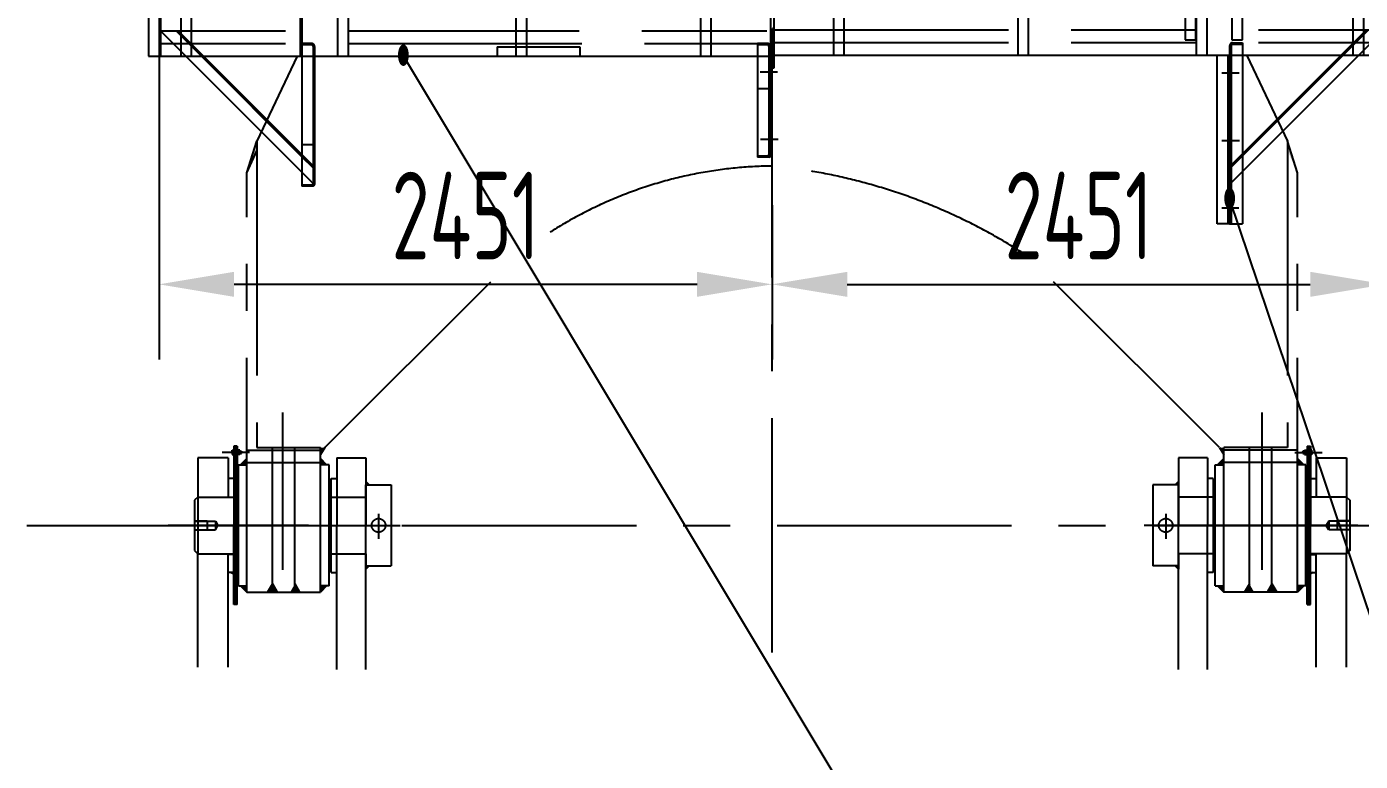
# Model space of a CAD drawing. Header units: millimetres. Extents: x 0 to 42000, y -1158 to 29700.
# Drawn here: x 6159 to 11491, y 10482 to 13420 of the extents above; entities that cross this region are included whole.
import ezdxf
from ezdxf.enums import TextEntityAlignment as Align

# ---------------------------------------------------------------- set-up
doc = ezdxf.new("R2010")
doc.units = ezdxf.units.MM
doc.header["$LTSCALE"] = 1000
for name, pattern in [('F', [0.75, 0.5, -0.25]), ('G', [2, 1.25, -0.25, 0.25, -0.25]), ('K', [2.5, 1.25, -0.25, 0.25, -0.25, 0.25, -0.25])]:
    doc.linetypes.add(name, pattern=pattern)
for name, color, linetype in [('01', 7, 'Continuous'), ('02', 1, 'Continuous'), ('04', 2, 'F'), ('05', 4, 'G'), ('07', 6, 'K'), ('08', 1, 'Continuous')]:
    doc.layers.add(name, color=color, linetype=linetype)
doc.styles.get("Standard").update_dxf_attribs({"font": 'isocp', "width": 0.707, "bigfont": 'intecad.shx'})
doc.dimstyles.new('INTE', dxfattribs={"dimscale": 100, "dimtxt": 3.5, "dimasz": 3, "dimexe": 3, "dimexo": 0, "dimgap": 1, "dimtad": 1, "dimdsep": 46, "dimtxsty": 'Standard', "dimcen": 0, "dimclrd": 1, "dimclre": 1, "dimclrt": 3, "dimaunit": 1, "dimadec": 0, "dimazin": 0, "dimtfac": 1, "dimtmove": 0, "dimatfit": 0, "dimfxl": 0, "dimarcsym": 0})

# ---------------------------------------------------------------- blocks, each defined once
blk = doc.blocks.new('*U11')
at = {"layer": '01'}
for p, q in [((-7.7, 2.6), (-7.7, 0)), ((0, 2.6), (-7.7, 2.6)), ((-7.7, 0), (0, 0)), ((0, 0), (-1.5, 2.6)), ((0, 2.6), (1.5, 0)), ((0, 2.6), (7.7, 2.6)), ((7.7, 0), (0, 0)), ((7.7, 2.6), (7.7, 0))]:
    blk.add_line(p, q, dxfattribs=at)
at = {"layer": '05'}
blk.add_line((0, 4.7), (0, -2.1), dxfattribs=at)
blk = doc.blocks.new('*U12')
at = {"layer": '01'}
for p, q in [((-8.4, 0), (-8.4, 8.9)), ((-8.4, 8.9), (0, 8.9)), ((-8.4, 5), (0, 5)), ((0, 8.9), (0, 0)), ((0, -8.9), (0, 0)), ((-8.4, 0), (-8.4, -8.9)), ((-8.4, -5), (0, -5)), ((-8.4, -8.9), (0, -8.9))]:
    blk.add_line(p, q, dxfattribs=at)
at = {"layer": '05'}
blk.add_line((-9.5, 0), (1.1, 0), dxfattribs=at)
blk = doc.blocks.new('*U13')
at = {"layer": '01'}
for p, q in [((-6.4, 0), (-6.4, 8.8)), ((-6.4, 8.8), (0, 8.8)), ((0, 5), (-6.4, 5)), ((-6.4, 0), (-6.4, -8.8)), ((0, 8.8), (0, 0)), ((0, 5), (30, 5)), ((0, -8.8), (0, 0)), ((4.5, 5), (4.5, 0)), ((4.5, -5), (4.5, 0)), ((30, 5), (30, 0)), ((30, -5), (30, 0)), ((0, -5), (-6.4, -5)), ((-6.4, -8.8), (0, -8.8)), ((0, -5), (30, -5))]:
    blk.add_line(p, q, dxfattribs=at)
at = {"layer": '02'}
for p, q in [((30, 4), (4.5, 4)), ((30, -4), (4.5, -4))]:
    blk.add_line(p, q, dxfattribs=at)
at = {"layer": '05'}
blk.add_line((-9.5, 0), (33.5, 0), dxfattribs=at)
blk = doc.blocks.new('QB1')
at = {"layer": '07', "linetype": 'K', "ltscale": 0.75}
for points in [[(72788.9, 24993), (72828.4, 25081), (72828.4, 25120)], [(76988.9, 24993), (76949.4, 25081), (76949.4, 25120)], [(73082.9, 23865.9), (73101.1, 23894), (73082.9, 23894)], [(76694.9, 23865.9), (76676.7, 23894), (76694.9, 23894)], [(72763.9, 23824.5), (72788.9, 23850), (72788.9, 23824.5)], [(73082.9, 23850), (73082.9, 23843), (73089.8, 23843)], [(73107.9, 23824.5), (73089.8, 23843), (73082.9, 23843), (73082.9, 23824.5)], [(76669.9, 23824.5), (76688, 23843), (76694.9, 23843), (76694.9, 23824.5)], [(76694.9, 23850), (76694.9, 23843), (76688, 23843)], [(77013.9, 23824.5), (76988.9, 23850), (76988.9, 23824.5)], [(72763.9, 23341.5), (72788.9, 23341.5), (72788.9, 23316)], [(72980.9, 23348.9), (72980.9, 23316), (72961.9, 23316)], [(72980.9, 23316), (72980.9, 23348.9), (72999.9, 23316)], [(73107.9, 23341.5), (73082.9, 23316), (73082.9, 23341.5)], [(76669.9, 23341.5), (76694.9, 23316), (76694.9, 23341.5)], [(76796.9, 23316), (76796.9, 23348.9), (76777.9, 23316)], [(76796.9, 23348.9), (76796.9, 23316), (76815.9, 23316)], [(77013.9, 23341.5), (76988.9, 23341.5), (76988.9, 23316)]]:
    blk.add_hatch(color=6, dxfattribs=at).paths.add_polyline_path(points)
at = {"layer": '07', "linetype": 'K'}
for points in [[(72737.2, 23395), (72737.2, 23388.9), (72726.6, 23395)], [(77040.6, 23395), (77040.6, 23388.9), (77051.2, 23395)]]:
    blk.add_hatch(color=6, dxfattribs=at).paths.add_polyline_path(points)
at = {"layer": '07', "linetype": 'K', "ltscale": 0.75}
h = blk.add_hatch(color=6, dxfattribs=at)
h.paths.add_polyline_path([(72890.9, 23316), (72909.9, 23316), (72890.9, 23349), (72890.9, 23348.9)])
h.paths.add_polyline_path([(72871.9, 23316), (72890.9, 23316), (72890.9, 23348.9)])
h = blk.add_hatch(color=6, dxfattribs=at)
h.paths.add_polyline_path([(76886.9, 23316), (76867.9, 23316), (76886.9, 23349), (76886.9, 23348.9)])
h.paths.add_polyline_path([(76905.9, 23316), (76886.9, 23316), (76886.9, 23348.9)])
at = {"layer": '01', "ltscale": 0.75}
blk.add_line((76988.9, 24993), (76949.4, 25120), dxfattribs=at)
at = {"layer": '05', "color": 4, "linetype": 'G', "ltscale": 0.75}
blk.add_line((74888.9, 23074.4), (74888.9, 36373.1), dxfattribs=at)
at = {"layer": '05', "color": 4, "linetype": 'G', "ltscale": 1.333333}
for p, q in [((72931.4, 24035), (72931.4, 23405.1)), ((76846.4, 24035), (76846.4, 23405.1))]:
    blk.add_line(p, q, dxfattribs=at)
at = {"layer": '05', "ltscale": 0.75}
blk.add_line((71908.7, 23583), (78214.8, 23583), dxfattribs=at)
at = {"layer": '05', "ltscale": 1.333333}
blk.add_line((76741.8, 23583), (77303, 23583), dxfattribs=at)
at = {"layer": '07', "color": 6, "linetype": 'K', "ltscale": 0.75}
for p, q in [((72989.7, 25459), (72828.4, 25120)), ((76786.6, 25462), (76949.4, 25120)), ((72788.9, 24993), (72828.4, 25120)), ((72828.4, 25120), (72828.4, 23894)), ((76949.4, 25120), (76949.4, 23894)), ((72788.9, 24993), (72828.4, 25081)), ((72788.9, 23316), (72788.9, 24993)), ((76988.9, 23316), (76988.9, 24993)), ((73101.1, 23894), (73865, 24657.9)), ((76676.7, 23894), (75912.8, 24657.9)), ((72828.4, 23894), (73082.9, 23894)), ((72890.9, 23316), (72890.9, 23894)), ((72980.9, 23316), (72980.9, 23894)), ((73082.9, 23316), (73082.9, 23894)), ((73101.1, 23894), (73082.9, 23865.9)), ((76676.7, 23894), (76694.9, 23865.9)), ((76694.9, 23316), (76694.9, 23894)), ((76949.4, 23894), (76694.9, 23894)), ((76796.9, 23316), (76796.9, 23894)), ((76886.9, 23316), (76886.9, 23894)), ((72763.9, 23824.5), (72788.9, 23850)), ((72788.9, 23884), (73082.9, 23884)), ((72788.9, 23834), (73082.9, 23834)), ((73107.9, 23824.5), (73082.9, 23850)), ((76669.9, 23824.5), (76694.9, 23850)), ((76988.9, 23884), (76694.9, 23884)), ((76988.9, 23834), (76694.9, 23834)), ((77013.9, 23824.5), (76988.9, 23850)), ((72755.4, 23341.5), (72755.4, 23824.5)), ((72755.4, 23824.5), (72788.9, 23824.5)), ((73117.4, 23824.5), (73082.9, 23824.5)), ((73117.4, 23341.5), (73117.4, 23824.5)), ((76660.4, 23341.5), (76660.4, 23824.5)), ((76660.4, 23824.5), (76694.9, 23824.5)), ((77022.4, 23824.5), (76988.9, 23824.5)), ((77022.4, 23341.5), (77022.4, 23824.5)), ((72755.4, 23341.5), (72788.9, 23341.5)), ((72763.9, 23341.5), (72788.9, 23316)), ((72788.9, 23316), (73082.9, 23316)), ((72890.9, 23348.9), (72871.9, 23316)), ((72890.9, 23349), (72909.9, 23316.1)), ((72980.9, 23348.9), (72999.9, 23316)), ((73107.9, 23341.5), (73082.9, 23316)), ((73117.4, 23341.5), (73082.9, 23341.5)), ((76660.4, 23341.5), (76694.9, 23341.5)), ((76669.9, 23341.5), (76694.9, 23316)), ((76988.9, 23316), (76694.9, 23316)), ((76796.9, 23348.9), (76777.9, 23316)), ((76886.9, 23349), (76867.9, 23316.1)), ((76886.9, 23348.9), (76905.9, 23316)), ((77022.4, 23341.5), (76988.9, 23341.5)), ((77013.9, 23341.5), (76988.9, 23316))]:
    blk.add_line(p, q, dxfattribs=at)
at = {"layer": '07', "color": 6, "linetype": 'K'}
for p, q in [((72737.2, 23900), (72737.2, 23583)), ((72750.2, 23900), (72737.2, 23900)), ((72738.7, 23900), (72738.7, 23583)), ((72740.2, 23900), (72740.2, 23583)), ((72743.2, 23900), (72743.2, 23583)), ((72750.2, 23900), (72750.2, 23583)), ((77027.6, 23900), (77027.6, 23583)), ((77027.6, 23900), (77040.6, 23900)), ((77034.6, 23900), (77034.6, 23583)), ((77037.6, 23900), (77037.6, 23583)), ((77039.1, 23900), (77039.1, 23583)), ((77040.6, 23900), (77040.6, 23583)), ((72592.4, 23852.6), (72592.4, 23696.5)), ((72714.5, 23852.6), (72592.4, 23852.6)), ((72714.5, 23852.6), (72714.5, 23696.5)), ((73148.3, 23852.6), (73148.3, 23583)), ((73148.3, 23852.6), (73264.4, 23852.6)), ((73264.4, 23852.6), (73264.4, 23583)), ((76513.4, 23852.6), (76513.4, 23583)), ((76629.5, 23852.6), (76513.4, 23852.6)), ((76629.5, 23852.6), (76629.5, 23583)), ((77063.3, 23852.6), (77063.3, 23696.5)), ((77063.3, 23852.6), (77185.4, 23852.6)), ((77185.4, 23852.6), (77185.4, 23696.5)), ((72737.2, 23771), (72714.5, 23771)), ((73125.2, 23771), (73125.2, 23395)), ((73125.6, 23771), (73148.3, 23771)), ((73264.4, 23758), (73264.4, 23696.5)), ((73264.4, 23758), (73277.4, 23745)), ((73264.4, 23421), (73264.4, 23745)), ((73264.4, 23745), (73366.4, 23745)), ((73366.4, 23745), (73366.4, 23421)), ((76411.4, 23745), (76411.4, 23421)), ((76513.4, 23745), (76411.4, 23745)), ((76513.4, 23758), (76500.4, 23745)), ((76513.4, 23758), (76513.4, 23696.5)), ((76513.4, 23421), (76513.4, 23745)), ((76652.2, 23771), (76629.5, 23771)), ((76652.6, 23771), (76652.6, 23395)), ((77040.6, 23771), (77063.3, 23771)), ((72737.2, 23266), (72737.2, 23583)), ((72738.7, 23266), (72738.7, 23583)), ((72740.2, 23266), (72740.2, 23583)), ((72743.2, 23266), (72743.2, 23583)), ((72750.2, 23266), (72750.2, 23583)), ((73148.3, 23007.4), (73148.3, 23583)), ((73264.4, 23007.4), (73264.4, 23583)), ((76513.4, 23007.4), (76513.4, 23583)), ((76629.5, 23007.4), (76629.5, 23583)), ((77027.6, 23266), (77027.6, 23583)), ((77034.6, 23266), (77034.6, 23583)), ((77037.6, 23266), (77037.6, 23583)), ((77039.1, 23266), (77039.1, 23583)), ((77040.6, 23266), (77040.6, 23583)), ((72592.4, 23016), (72592.4, 23469.5)), ((72714.5, 23016), (72714.5, 23469.5)), ((72737.2, 23466), (72714.5, 23466)), ((73264.4, 23469.5), (73264.4, 23408)), ((76513.4, 23469.5), (76513.4, 23408)), ((77040.6, 23466), (77063.3, 23466)), ((77063.3, 23016), (77063.3, 23469.5)), ((77185.4, 23016), (77185.4, 23469.5)), ((73264.4, 23408), (73277.4, 23421)), ((73264.4, 23421), (73366.4, 23421)), ((76513.4, 23421), (76411.4, 23421)), ((76513.4, 23408), (76500.4, 23421)), ((72737.2, 23395), (72714.5, 23395)), ((72726.6, 23395), (72737.2, 23388.9)), ((73125.6, 23395), (73148.3, 23395)), ((76652.2, 23395), (76629.5, 23395)), ((77040.6, 23395), (77063.3, 23395)), ((77051.2, 23395), (77040.6, 23388.9)), ((72750.2, 23266), (72737.2, 23266)), ((77027.6, 23266), (77040.6, 23266))]:
    blk.add_line(p, q, dxfattribs=at)
at = {"layer": '07', "color": 6, "linetype": 'K', "ltscale": 1.333333}
for p, q in [((72799, 23875), (72689.9, 23875)), ((76978.8, 23875), (77087.9, 23875)), ((72592.4, 23696.5), (72579.4, 23683.5)), ((72579.4, 23683.5), (72579.4, 23482.5)), ((72592.4, 23696.5), (72592.4, 23469.5)), ((72592.4, 23696.5), (72737.2, 23696.5)), ((73117.4, 23696.5), (73264.4, 23696.5)), ((76660.4, 23696.5), (76513.4, 23696.5)), ((77185.4, 23696.5), (77040.6, 23696.5)), ((77185.4, 23696.5), (77185.4, 23469.5)), ((77185.4, 23696.5), (77198.4, 23683.5)), ((77198.4, 23683.5), (77198.4, 23482.5)), ((73315.4, 23629.6), (73315.4, 23528.6)), ((76462.4, 23629.6), (76462.4, 23528.6)), ((73036, 23583), (72474.8, 23583)), ((72547.2, 23583), (73401.7, 23583)), ((72579.4, 23601), (72630.4, 23601)), ((72579.4, 23600.3), (72663.4, 23600.3)), ((72630.4, 23601), (72630.4, 23565)), ((72663.4, 23600.3), (72673.4, 23583)), ((72663.4, 23600.3), (72663.4, 23565.8)), ((72663.4, 23565.8), (72673.4, 23583)), ((77230.6, 23583), (76376.1, 23583)), ((77114.4, 23600.3), (77104.4, 23583)), ((77114.4, 23565.8), (77104.4, 23583)), ((77198.4, 23600.3), (77114.4, 23600.3)), ((77114.4, 23600.3), (77114.4, 23565.8)), ((77198.4, 23601), (77147.4, 23601)), ((77147.4, 23601), (77147.4, 23565)), ((72579.4, 23565.8), (72663.4, 23565.8)), ((72579.4, 23565), (72630.4, 23565)), ((77198.4, 23565.8), (77114.4, 23565.8)), ((77198.4, 23565), (77147.4, 23565)), ((72579.4, 23482.5), (72592.4, 23469.5)), ((72592.4, 23469.5), (72737.2, 23469.5)), ((73117.4, 23469.5), (73264.4, 23469.5)), ((76660.4, 23469.5), (76513.4, 23469.5)), ((77185.4, 23469.5), (77040.6, 23469.5)), ((77198.4, 23482.5), (77185.4, 23469.5))]:
    blk.add_line(p, q, dxfattribs=at)
for centre in [(73315.4, 23583), (76462.4, 23583)]:
    blk.add_circle(centre, 27.5, dxfattribs=at)
at = {"layer": '07', "color": 6, "linetype": 'K', "ltscale": 0.75}
for centre, radius, start, end in [((74905.5, 23343.6), 1676.3, 90.5688, 128.3687), ((74674.2, 22783.3), 2246.8, 56.546, 84.5165)]:
    blk.add_arc(centre, radius, start, end, dxfattribs=at)
at = {"layer": '07', "color": 6, "linetype": 'K', "xscale": -1}
for name, p, rotation in [('*U13', (72737.2, 23875), 180), ('*U11', (72752.8, 23875), 90)]:
    blk.add_blockref(name, p, dxfattribs=dict(at, rotation=rotation))
blk.add_blockref('*U12', (72752.8, 23875), dxfattribs=at)
at = {"layer": '07', "color": 6, "linetype": 'K'}
for name, p, rotation in [('*U13', (77040.6, 23875), 180), ('*U11', (77025, 23875), 270)]:
    blk.add_blockref(name, p, dxfattribs=dict(at, rotation=rotation))
blk.add_blockref('*U12', (77025, 23875), dxfattribs=at)
blk = doc.blocks.new('1-1')
for p, q in [((34126.1, 56053.1), (34122.1, 56053.1)), ((34122.1, 56053.1), (34122.1, 56014.8)), ((35138.1, 56055.1), (34126.1, 56055.1)), ((34126.1, 56055.1), (34126.1, 56012.8)), ((35138.1, 56055.1), (35095.8, 56012.8)), ((35138.1, 56055.1), (35138.1, 54874.1)), ((35765.1, 55141.1), (35765.1, 56055.1)), ((35765.1, 56055.1), (35807.4, 56012.8)), ((35765.1, 56055.1), (35973, 56055.1)), ((35809.1, 56055.1), (35809.1, 54874.1)), ((36586.3, 56055.1), (35809.1, 56055.1)), ((35851.4, 56012.8), (35809.1, 56055.1)), ((34126.1, 56014.8), (34122.1, 56014.8)), ((34358.8, 56012.8), (34126.1, 56012.8)), ((34358.8, 56012.8), (34358.8, 55547.1)), ((35095.8, 56012.8), (34401.1, 56012.8)), ((34401.1, 56012.8), (34401.1, 55547.1)), ((35095.8, 56012.8), (35095.8, 55547.1)), ((35807.4, 56012.8), (35973, 56012.8)), ((35807.4, 55547.1), (35807.4, 56012.8)), ((36436.1, 56012.8), (35851.4, 56012.8)), ((35851.4, 56012.8), (35851.4, 55547.1)), ((35951.8, 55547.1), (35951.8, 56012.8)), ((35994.1, 55547.1), (35994.1, 56033.9)), ((36436.1, 56012.8), (36436.1, 55547.1)), ((36478.4, 56012.8), (36478.4, 55547.1)), ((36586.3, 56012.8), (36478.4, 56012.8)), ((36565.1, 56012.8), (36565.1, 55547.1)), ((36607.4, 56033.9), (36607.4, 54874.1)), ((34122.1, 55545.1), (34122.1, 55506.8)), ((34126.1, 55545.1), (34122.1, 55545.1)), ((34126.1, 55506.8), (34122.1, 55506.8)), ((34126.1, 55547.1), (34126.1, 55504.8)), ((34358.8, 55547.1), (34126.1, 55547.1)), ((34358.8, 55504.8), (34126.1, 55504.8)), ((34358.8, 55504.8), (34358.8, 54874.1)), ((35095.8, 55547.1), (34401.1, 55547.1)), ((34401.1, 55504.8), (34401.1, 54874.1)), ((35095.8, 55504.8), (34401.1, 55504.8)), ((35095.8, 55504.8), (35095.8, 54874.1)), ((35973, 55547.1), (35807.4, 55547.1)), ((35807.4, 55141.1), (35807.4, 55504.8)), ((35972.6, 55504.8), (35807.4, 55504.8)), ((36436.1, 55547.1), (35851.4, 55547.1)), ((35851.4, 55504.8), (35851.4, 54874.1)), ((36436.1, 55504.8), (35851.4, 55504.8)), ((35951.8, 55141.1), (35951.8, 55504.8)), ((35994.1, 55141.1), (35994.1, 55504.8)), ((36436.1, 55504.8), (36436.1, 54874.1)), ((36586.3, 55547.1), (36478.4, 55547.1)), ((36478.4, 55504.8), (36478.4, 54874.1)), ((36586.3, 55504.8), (36478.4, 55504.8)), ((36565.1, 55504.8), (36565.1, 54874.1)), ((34121.1, 55141.1), (34121.1, 54823.1)), ((34121.1, 55141.1), (34358.8, 55141.1)), ((34401.1, 55141.1), (35095.8, 55141.1)), ((35138.1, 55141.1), (35807.4, 55141.1)), ((35807.4, 55141.1), (35809.1, 55141.1)), ((35851.4, 55141.1), (35951.8, 55141.1)), ((35951.8, 55141.1), (36436.1, 55141.1)), ((36478.4, 55141.1), (36565.1, 55141.1)), ((36559.1, 55141.1), (36559.1, 54874.1)), ((34121.1, 54982.1), (34115.1, 54982.1)), ((34115.1, 54982.1), (34115.1, 54823.1)), ((34604.2, 54874.1), (34121.1, 54874.1)), ((34401.1, 54874.1), (34358.8, 54874.1)), ((36607.4, 54874.1), (34401.1, 54874.1)), ((35138.1, 54874.1), (35095.8, 54874.1)), ((35851.4, 54874.1), (35809.1, 54874.1)), ((35943.1, 54874.1), (35943.1, 54201.1)), ((35949.1, 54874.1), (35949.1, 54201.1)), ((35994.1, 54874.1), (35994.1, 54201.1)), ((35994.1, 54472.3), (36388.9, 54867.1)), ((35994.1, 54410.1), (36451.1, 54867.1)), ((35994.1, 54480.8), (36380.4, 54867.1)), ((36478.4, 54874.1), (36436.1, 54874.1)), ((36607.4, 54874.1), (36565.1, 54874.1)), ((34121.1, 54823.1), (34115.1, 54823.1)), ((35943.1, 54201.1), (35994.1, 54201.1)), ((35949.1, 54201.1), (35955.1, 54201.1))]:
    blk.add_line(p, q)
for centre in [(36586.3, 56033.9), (36586.3, 55525.9)]:
    blk.add_circle(centre, 21.1)
for centre, radius, start, end in [((35973, 56033.9), 21.1, 270, 90), ((34380, 55989.4), 31.5, 47.8524, 132.1476), ((36457.3, 55989.4), 31.5, 47.8524, 132.1476), ((34335.4, 55525.9), 31.5, 317.8524, 42.1476), ((34424.5, 55525.9), 31.5, 137.8524, 222.1476), ((35072.4, 55525.9), 31.5, 317.8524, 42.1476), ((35830.8, 55525.9), 31.5, 137.8493, 222.1507), ((35874.8, 55525.9), 31.5, 137.8524, 222.1476), ((36412.7, 55525.9), 31.5, 317.8524, 42.1476), ((36501.8, 55525.9), 31.5, 137.8524, 222.1476)]:
    blk.add_arc(centre, radius, start, end)
at = {"layer": '04'}
for p, q in [((35951.8, 56012.8), (35951.8, 56033.9)), ((35765.1, 55141.1), (35765.1, 54937.1)), ((35807.4, 54937.1), (35807.4, 55141.1)), ((35951.8, 55141.1), (35951.8, 54937.1)), ((35994.1, 54937.1), (35994.1, 55141.1)), ((34614.6, 54975.1), (34121.1, 54975.1)), ((36559.1, 54975.1), (34778.6, 54975.1)), ((36380.4, 54867.1), (36488.4, 54975.1)), ((36388.9, 54867.1), (36496.9, 54975.1)), ((36451.1, 54867.1), (36559.1, 54975.1)), ((36559.1, 54975.1), (36488.4, 54975.1)), ((34603.6, 54925.1), (34121.1, 54925.1)), ((36559.1, 54925.1), (34777.8, 54925.1)), ((35765.1, 54937.1), (35807.4, 54937.1)), ((35951.8, 54937.1), (35994.1, 54937.1)), ((35955.1, 54925.1), (35994.1, 54925.1)), ((35955.1, 54919.1), (35994.1, 54919.1)), ((35994.1, 54925.1), (35994.1, 54874.1)), ((35943.1, 54913.1), (35943.1, 54874.1)), ((35949.1, 54913.1), (35949.1, 54874.1))]:
    blk.add_line(p, q, dxfattribs=at)
at = {"layer": '04', "color": 2, "linetype": 'F'}
for p, q in [((34778.6, 54975.1), (34614.6, 54975.1)), ((34777.8, 54925.1), (34603.6, 54925.1)), ((35948, 54434.7), (35994.1, 54480.8)), ((35948, 54426.2), (35994.1, 54472.3)), ((35948, 54434.7), (35948.2, 54364.1)), ((35948.2, 54364.1), (35994.1, 54410.1)), ((35948.2, 54364.1), (35948.2, 54364.1))]:
    blk.add_line(p, q, dxfattribs=at)
at = {"layer": '04'}
for centre, radius, end in [((35973, 56033.9), 21.1, 270), ((35955.1, 54913.1), 12, 180), ((35955.1, 54913.1), 6, 180)]:
    blk.add_arc(centre, radius, 90, end, dxfattribs=at)
at = {"layer": '05'}
for p, q in [((35912.5, 54804.1), (35981.7, 54804.1)), ((35912.5, 54534.7), (35982.4, 54534.7)), ((35912.5, 54265.2), (35980.4, 54265.2))]:
    blk.add_line(p, q, dxfattribs=at)
blk = doc.blocks.new('2-1')
for p, q in [((81078.2, 26951.9), (81078.2, 25792.1)), ((81099.4, 26973.1), (81876.5, 26973.1)), ((81099.4, 26930.8), (81207.2, 26930.8)), ((81120.5, 26930.8), (81120.5, 26465.1)), ((81207.2, 26930.8), (81207.2, 26465.1)), ((81249.5, 26930.8), (81834.2, 26930.8)), ((81249.5, 26930.8), (81249.5, 26465.1)), ((81876.5, 26930.8), (81712.7, 26930.8)), ((81834.2, 26930.8), (81876.5, 26973.1)), ((81834.2, 26930.8), (81834.2, 26465.1)), ((81876.5, 26973.1), (81876.5, 25792.1)), ((82547.5, 26973.1), (82547.5, 25792.1)), ((82547.5, 26973.1), (83559.5, 26973.1)), ((82547.5, 26973.1), (82589.8, 26930.8)), ((82589.8, 26930.8), (83284.5, 26930.8)), ((82589.8, 26930.8), (82589.8, 26465.1)), ((83284.5, 26930.8), (83284.5, 26465.1)), ((83326.8, 26930.8), (83559.5, 26930.8)), ((83326.8, 26930.8), (83326.8, 26465.1)), ((83559.5, 26973.1), (83559.5, 26930.8)), ((83559.5, 26971.1), (83563.5, 26971.1)), ((83559.5, 26932.8), (83563.5, 26932.8)), ((83563.5, 26971.1), (83563.5, 26932.8)), ((81099.4, 26465.1), (81207.2, 26465.1)), ((81249.5, 26465.1), (81834.2, 26465.1)), ((81712.7, 26465.1), (81876.5, 26465.1)), ((82589.8, 26465.1), (83284.5, 26465.1)), ((83326.8, 26465.1), (83559.5, 26465.1)), ((83559.5, 26465.1), (83559.5, 26422.8)), ((83559.5, 26463.1), (83563.5, 26463.1)), ((83563.5, 26463.1), (83563.5, 26424.8)), ((81099.4, 26422.8), (81207.2, 26422.8)), ((81120.5, 26422.8), (81120.5, 25792.1)), ((81207.2, 26422.8), (81207.2, 25792.1)), ((81249.5, 26422.8), (81834.2, 26422.8)), ((81249.5, 26422.8), (81249.5, 25792.1)), ((81713.1, 26422.8), (81876.5, 26422.8)), ((81834.2, 26422.8), (81834.2, 25792.1)), ((82589.8, 26422.8), (82589.8, 25792.1)), ((82589.8, 26422.8), (83284.5, 26422.8)), ((83284.5, 26422.8), (83284.5, 25792.1)), ((83326.8, 26422.8), (83326.8, 25792.1)), ((83326.8, 26422.8), (83559.5, 26422.8)), ((83559.5, 26424.8), (83563.5, 26424.8)), ((81697.5, 26161.1), (81834.2, 26161.1)), ((81876.5, 26161.1), (82547.5, 26161.1)), ((82589.8, 26161.1), (82765.5, 26161.1)), ((82771.5, 26155.1), (82771.5, 26059.1)), ((81207.2, 26059.1), (81120.5, 26059.1)), ((81126.5, 26059.1), (81126.5, 25792.1)), ((81733.8, 26059.1), (81249.5, 26059.1)), ((81834.2, 26059.1), (81733.8, 26059.1)), ((82547.5, 26059.1), (81876.5, 26059.1)), ((83284.5, 26059.1), (82589.8, 26059.1)), ((83564.5, 26059.1), (83326.8, 26059.1)), ((83564.5, 26059.1), (83564.5, 25741.1)), ((83564.5, 25900.1), (83570.5, 25900.1)), ((83570.5, 25900.1), (83570.5, 25741.1)), ((83564.5, 25831.1), (83564.5, 25394)), ((81078.2, 25792.1), (82472.5, 25792.1)), ((81078.2, 25792.1), (81120.5, 25792.1)), ((81207.2, 25792.1), (81249.5, 25792.1)), ((81691.5, 25328.1), (81234.5, 25785.1)), ((81691.5, 25390.3), (81296.8, 25785.1)), ((81691.5, 25398.8), (81305.2, 25785.1)), ((81691.5, 25792.1), (81691.5, 25273.1)), ((81742.5, 25792.1), (81742.5, 25279.1)), ((81834.2, 25792.1), (81876.5, 25792.1)), ((82310.4, 25792.1), (83564.5, 25792.1)), ((82547.5, 25792.1), (82589.8, 25792.1)), ((83284.5, 25792.1), (83326.8, 25792.1)), ((83513.5, 25792.1), (83513.5, 25388)), ((83558.5, 25792.1), (83558.5, 25398.2)), ((83564.5, 25741.1), (83570.5, 25741.1)), ((83558.5, 25662.2), (83513.5, 25662.2)), ((83552.5, 25392.2), (83513.5, 25392.2)), ((83558.5, 25388), (83513.5, 25388)), ((81730.5, 25277.1), (81691.5, 25277.1)), ((81736.5, 25273.1), (81691.5, 25273.1))]:
    blk.add_line(p, q)
for centre in [(81099.4, 26951.9), (81099.4, 26443.9)]:
    blk.add_circle(centre, 21.1)
for centre, radius, start, end in [((81228.4, 26907.4), 31.5, 47.8524, 132.1476), ((83305.7, 26907.4), 31.5, 47.8524, 132.1476), ((81183.9, 26443.9), 31.5, 317.8524, 42.1476), ((81272.9, 26443.9), 31.5, 137.8524, 222.1476), ((81810.9, 26443.9), 31.5, 317.8524, 42.1476), ((82613.2, 26443.9), 31.5, 137.8524, 222.1476), ((83261.2, 26443.9), 31.5, 317.8524, 42.1476), ((83350.2, 26443.9), 31.5, 137.8524, 222.1476), ((81697.5, 26155.1), 6, 90, 180), ((82765.5, 26155.1), 6, 0, 90), ((83552.5, 25398.2), 6, 270, 0), ((83558.5, 25394), 6, 270, 0), ((81730.5, 25283.1), 6, 270, 0), ((81736.5, 25279.1), 6, 270, 0)]:
    blk.add_arc(centre, radius, start, end)
at = {"layer": '01', "color": 7, "linetype": 'Continuous'}
blk.add_line((81691.5, 26059.1), (81691.5, 26155.1), dxfattribs=at)
at = {"layer": '04', "color": 2, "linetype": 'F'}
for p, q in [((81697.5, 26149.1), (81697.5, 25983.1)), ((81703.5, 26155.1), (81834.2, 26155.1)), ((81876.5, 26155.1), (82547.5, 26155.1)), ((82589.8, 26155.1), (82759.5, 26155.1)), ((82765.5, 26149.1), (82765.5, 25983.1)), ((81691.5, 25983.1), (82771.5, 25983.1)), ((82136, 25893.1), (82300, 25893.1)), ((82136.8, 25843.1), (82311, 25843.1)), ((83552.5, 25843.1), (83513.5, 25843.1)), ((83552.5, 25837.1), (83513.5, 25837.1)), ((81737.6, 25352.7), (81691.5, 25398.8)), ((81737.6, 25344.2), (81691.5, 25390.3)), ((81737.5, 25282.1), (81691.5, 25328.1)), ((81737.6, 25352.7), (81737.5, 25282.1)), ((81737.5, 25282.1), (81737.5, 25282.1))]:
    blk.add_line(p, q, dxfattribs=at)
at = {"layer": '04'}
for p, q in [((81685.5, 25792.1), (81685.5, 26059.1)), ((81691.5, 26059.1), (81691.5, 25792.1)), ((82771.5, 26059.1), (82771.5, 25983.1)), ((81126.5, 25893.1), (82136, 25893.1)), ((81126.5, 25893.1), (81197.2, 25893.1)), ((81234.5, 25785.1), (81126.5, 25893.1)), ((81296.8, 25785.1), (81188.8, 25893.1)), ((81305.2, 25785.1), (81197.2, 25893.1)), ((82300, 25893.1), (83564.5, 25893.1)), ((81126.5, 25843.1), (82136.8, 25843.1)), ((81730.5, 25843.1), (81691.5, 25843.1)), ((81730.5, 25837.1), (81691.5, 25837.1)), ((81736.5, 25831.1), (81736.5, 25792.1)), ((81742.5, 25831.1), (81742.5, 25792.1)), ((82311, 25843.1), (83552.5, 25843.1)), ((82472.5, 25830.1), (82472.5, 25792.1)), ((82472.5, 25830.1), (82802.5, 25830.1)), ((82802.5, 25830.1), (82802.5, 25792.1)), ((83513.5, 25843.1), (83513.5, 25792.1)), ((83558.5, 25831.1), (83558.5, 25792.1)), ((81736.5, 25792.1), (81736.5, 25283.1)), ((81736.5, 25437.2), (81691.5, 25437.2))]:
    blk.add_line(p, q, dxfattribs=at)
at = {"layer": '04', "color": 2, "linetype": 'F'}
for centre, radius, start, end in [((81703.5, 26149.1), 6, 90, 180), ((82759.5, 26149.1), 6, 0, 90), ((83552.5, 25831.1), 12, 0, 90), ((83552.5, 25831.1), 6, 0, 90)]:
    blk.add_arc(centre, radius, start, end, dxfattribs=at)
at = {"layer": '04'}
for radius in [12, 6]:
    blk.add_arc((81730.5, 25831.1), radius, 0, 90, dxfattribs=at)
at = {"layer": '05'}
for p, q in [((83592.4, 25728.8), (83523.2, 25728.8)), ((83595.2, 25459.4), (83525.3, 25459.4))]:
    blk.add_line(p, q, dxfattribs=at)
blk = doc.blocks.new('*D125')
at = {"layer": '08', "color": 1, "lineweight": -2}
for p, q in [((11590.7, 13304.6), (11590.7, 12089.5)), ((9139.7, 12705.4), (9139.7, 12089.5)), ((9439.7, 12389.5), (11290.7, 12389.5))]:
    blk.add_line(p, q, dxfattribs=at)
at = {"layer": '08', "color": 1}
for points in [[(9439.7, 12439.5), (9439.7, 12339.5), (9139.7, 12389.5)], [(11290.7, 12439.5), (11290.7, 12339.5), (11590.7, 12389.5)]]:
    blk.add_solid(points, dxfattribs=at)
at = {"layer": 'DEFPOINTS', "color": 0}
for p in [(11590.7, 13304.6), (9139.7, 12705.4), (11590.7, 12389.5)]:
    blk.add_point(p, dxfattribs=at)
at = {"layer": '08', "color": 3, "insert": (10365.2, 12664.5), "char_height": 350, "attachment_point": 5}
blk.add_mtext('2451', dxfattribs=at)
blk = doc.blocks.new('*D126')
at = {"layer": '08', "color": 1, "lineweight": -2}
for p, q in [((6688.7, 13304.6), (6688.7, 12089.5)), ((9139.7, 12705.4), (9139.7, 12089.5)), ((8839.7, 12389.5), (6988.7, 12389.5))]:
    blk.add_line(p, q, dxfattribs=at)
at = {"layer": '08', "color": 1}
for points in [[(6988.7, 12439.5), (6988.7, 12339.5), (6688.7, 12389.5)], [(8839.7, 12439.5), (8839.7, 12339.5), (9139.7, 12389.5)]]:
    blk.add_solid(points, dxfattribs=at)
at = {"layer": 'DEFPOINTS', "color": 0}
for p in [(6688.7, 13304.6), (9139.7, 12705.4), (6688.7, 12389.5)]:
    blk.add_point(p, dxfattribs=at)
at = {"layer": '08', "color": 3, "insert": (7914.2, 12664.5), "char_height": 350, "attachment_point": 5}
blk.add_mtext('2451', dxfattribs=at)

msp = doc.modelspace()

# ---------------------------------------------------------------- linework, layer by layer
at = {"layer": '01'}
for p, q in [((10918.662, 12631.644), (10918.662, 13304.644)), ((10968.662, 12631.644), (10918.662, 12631.644))]:
    msp.add_line(p, q, dxfattribs=at)
at = {"layer": '01', "color": 7, "linetype": 'Continuous'}
msp.add_line((10962.662, 12631.644), (10962.662, 13304.644), dxfattribs=at)
at = {"layer": '02'}
for p, q in [((7665.395, 13301.644), (10819.029, 8045.662)), ((10968.662, 12729.143), (12544.855, 8045.662))]:
    msp.add_line(p, q, dxfattribs=at)
at = {"layer": '04'}
for q in [(10962.662, 12631.644), (10963.662, 12631.644)]:
    msp.add_line((10968.662, 12631.644), q, dxfattribs=at)

# ---------------------------------------------------------------- block references
for name, p in [('QB1', (-65749.237, -12157.371)), ('QB1', (-65749.237, -12157.371)), ('1-1', (-24974.455, -41569.427))]:
    msp.add_blockref(name, p)
at = {"layer": '01', "color": 7, "linetype": 'Continuous'}
msp.add_blockref('2-1', (-74431.867, -12490.422), dxfattribs=at)

# ---------------------------------------------------------------- texts
at = {"layer": '02', "width": 0.605172}
for p, p2 in [((7641.395, 13261.644), (7689.395, 13261.644)), ((10944.662, 12689.143), (10992.662, 12689.143))]:
    msp.add_text('\\M+5A1F1', height=80, dxfattribs=at).set_placement(p, p2, align=Align.FIT)

# ---------------------------------------------------------------- dimensions: what is measured, and where the dimension line sits
at = {"layer": '08'}
dim = msp.add_linear_dim(base=(6688.662, 12389.509), p1=(9139.662, 12705.446), p2=(6688.662, 13304.644), angle=180, dimstyle='INTE', dxfattribs=at)
dim.commit()
dim.dimension.update_dxf_attribs({"geometry": '*D126', "text_midpoint": (7914.162, 12664.543)})
dim = msp.add_linear_dim(base=(11590.662, 12389.509), p1=(9139.662, 12705.446), p2=(11590.662, 13304.644), dimstyle='INTE', dxfattribs=at)
dim.commit()
dim.dimension.update_dxf_attribs({"geometry": '*D125', "text_midpoint": (10365.162, 12664.543)})

doc.saveas('drawing.dxf')
